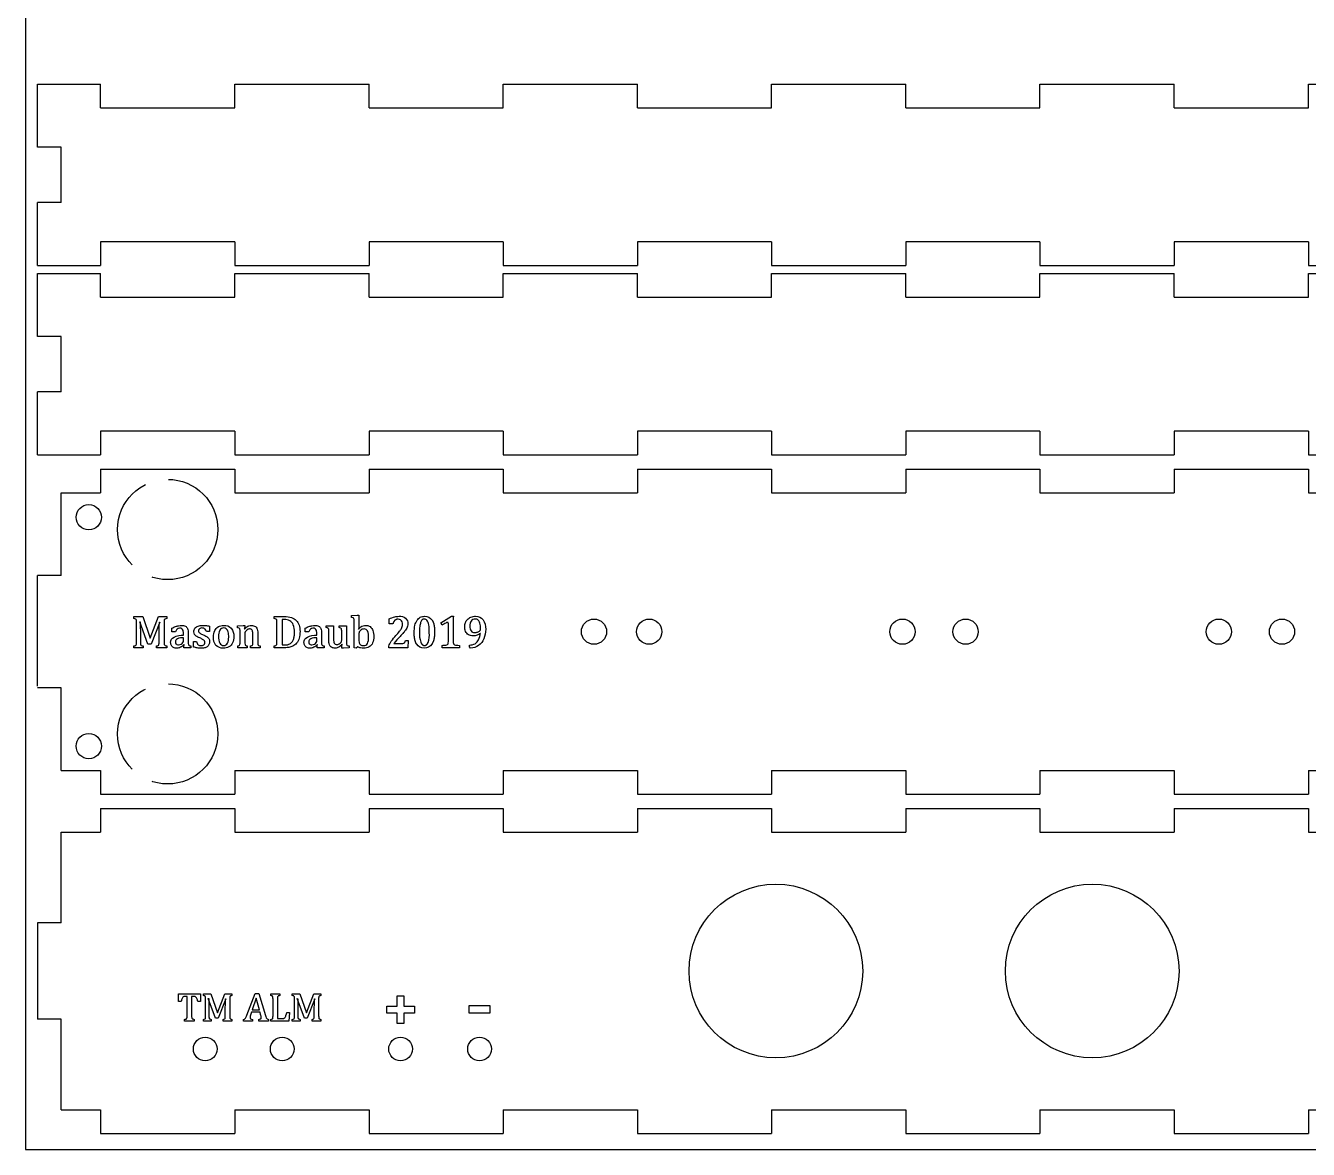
# Model space of a CAD drawing. Header units: millimetres. Extents: x 0 to 340, y 0 to 290.
# Drawn here: x 0 to 162.5, y 0 to 142.4 of the extents above; entities that cross this region are included whole.
import ezdxf

# ---------------------------------------------------------------- set-up
doc = ezdxf.new("R2010")
doc.units = ezdxf.units.MM
doc.linetypes.add('ACAD_ISO02W100', pattern=[15, 12, -3])
doc.layers.get('0').update_dxf_attribs({"lineweight": 25, "true_color": 0x000000})
for name, color, linetype, lineweight, true_color in [('Area Engrave', 214, 'Continuous', 25, 0x800080), ('Cut', 7, 'Continuous', 25, 0x000000), ('Line Engrave', 6, 'ACAD_ISO02W100', 25, 0xff00ff)]:
    doc.layers.add(name, color=color, linetype=linetype, lineweight=lineweight, true_color=true_color)

msp = doc.modelspace()

# ---------------------------------------------------------------- linework, layer by layer
for p, q in [((94.5, 112), (111.5, 112)), ((128.5, 112), (145.5, 112)), ((94.5, 88), (111.5, 88)), ((128.5, 88), (145.5, 88))]:
    msp.add_line(p, q)
at = {"layer": 'Area Engrave', "flags": 128}
for points in [[(17.87, 67.27, 0.051777), (17.66, 67.2, 0.113521), (17.59, 67.14, 0.102982), (17.55, 67.02, 0.036747), (17.54, 66.75), (17.54, 64.31, 0.031495), (17.55, 64.05, 0.091741), (17.59, 63.93, 0.129931), (17.66, 63.86, 0.054834), (17.87, 63.79), (17.87, 63.55), (16.58, 63.55), (16.58, 63.79, 0.088112), (16.82, 63.88, 0.167285), (16.89, 64.01, 0.048482), (16.91, 64.31), (16.91, 65.39, -0.007281), (16.92, 66.25, -0.023695), (16.95, 66.79), (17, 66.79), (15.89, 64), (15.48, 64), (14.45, 66.83), (14.5, 66.83, -0.01549), (14.52, 66.26, -0.007038), (14.54, 65.34), (14.54, 64.31, 0.031489), (14.55, 64.05, 0.091581), (14.58, 63.93, 0.130181), (14.65, 63.86, 0.054768), (14.87, 63.79), (14.87, 63.55), (13.72, 63.55), (13.72, 63.79, 0.096644), (13.97, 63.89, 0.162769), (14.04, 64.02, 0.039682), (14.05, 64.31), (14.05, 66.75, 0.035202), (14.04, 67.01, 0.099916), (14, 67.13, 0.12335), (13.93, 67.2, 0.044022), (13.72, 67.27), (13.72, 67.51), (14.83, 67.51), (15.78, 64.77), (16.82, 67.51), (17.87, 67.51)], [(31.5, 63.55), (31.5, 63.79, 0.04915), (31.71, 63.86, 0.124594), (31.78, 63.92, 0.096742), (31.82, 64.04, 0.034712), (31.83, 64.31), (31.83, 66.75, 0.034985), (31.82, 67.02, 0.102667), (31.78, 67.14, 0.119661), (31.71, 67.2, 0.044732), (31.5, 67.27), (31.5, 67.51), (32.79, 67.51, -0.081471), (33.68, 67.39, -0.112055), (34.28, 67.03, -0.119442), (34.64, 66.44, -0.081724), (34.76, 65.61, -0.072631), (34.65, 64.76, -0.104462), (34.32, 64.13, -0.097641), (33.86, 63.77, -0.078432), (33.34, 63.6, -0.039918), (32.58, 63.55)], [(32.48, 63.92, 0.016396), (32.75, 63.92, 0.051878), (33.16, 63.95, 0.074882), (33.48, 64.07, 0.097632), (33.74, 64.29, 0.077108), (33.92, 64.63, 0.056062), (34.03, 65.05, 0.03643), (34.07, 65.56, 0.104273), (33.91, 66.47, 0.163697), (33.46, 66.99, 0.130101), (32.78, 67.15, 0.015632), (32.48, 67.14)], [(42.22, 65.9), (42.15, 65.91, -0.049719), (42.47, 66.2, -0.069766), (42.75, 66.35, -0.085581), (43.08, 66.4, -0.159369), (43.63, 66.24, -0.150212), (43.98, 65.75, -0.090657), (44.1, 64.98, -0.103758), (43.96, 64.18, -0.159684), (43.52, 63.68, -0.137056), (42.85, 63.51, -0.050897), (42.44, 63.55, -0.073301), (42.08, 63.68), (41.89, 63.51), (41.62, 63.56), (41.62, 66.67, 0.008314), (41.62, 67.04, 0.049166), (41.59, 67.21, 0.097637), (41.55, 67.31, 0.121847), (41.49, 67.36, 0.046829), (41.26, 67.41), (41.26, 67.66), (42.01, 67.69), (42.22, 67.69)], [(47.66, 64.12, 0.046325), (47.87, 64.13, 0.114811), (47.98, 64.18, 0.119941), (48.05, 64.26, 0.021731), (48.13, 64.49), (48.47, 64.49), (48.42, 63.55), (45.99, 63.55), (45.99, 63.76, -0.049341), (46.32, 64.38, -0.035486), (46.91, 65.12, 0.017859), (47.38, 65.66, 0.042976), (47.61, 66, 0.057186), (47.72, 66.27, 0.06348), (47.75, 66.52, 0.099428), (47.68, 66.86, 0.151039), (47.5, 67.1, 0.149583), (47.18, 67.18), (47.18, 67.18), (47.17, 67.18), (47.17, 67.18), (47.17, 67.18), (47.16, 67.18), (47.16, 67.18), (47.15, 67.18), (47.15, 67.18), (47.15, 67.18), (47.14, 67.18), (47.14, 67.18), (47.14, 67.18), (47.13, 67.18), (47.13, 67.18), (47.12, 67.18), (47.12, 67.18), (47.12, 67.18), (47.11, 67.18), (47.11, 67.18), (47.11, 67.18), (47.1, 67.17), (47.1, 67.17), (47.1, 67.17), (47.09, 67.17), (47.09, 67.17), (47.09, 67.17), (47.08, 67.17), (47.08, 67.17), (47.07, 67.17), (47.07, 67.17), (47.07, 67.17), (47.06, 67.17), (47.06, 67.17), (47.06, 67.17), (47.05, 67.17), (47.05, 67.17), (47.05, 67.17), (47.04, 67.17), (47.04, 67.17), (47.04, 67.16), (47.03, 67.16), (47.03, 67.16), (47.03, 67.16), (47.02, 67.16), (47.02, 67.16), (47.02, 67.16), (47.01, 67.16), (47.01, 67.16), (47.01, 67.16), (47, 67.16), (47, 67.16), (47, 67.15), (46.99, 67.15), (46.99, 67.15), (46.99, 67.15), (46.98, 67.15), (46.98, 67.15), (46.98, 67.15), (46.97, 67.15), (46.97, 67.15), (46.97, 67.15), (46.96, 67.14), (46.96, 67.14), (46.96, 67.14), (46.96, 67.14), (46.95, 67.14), (46.95, 67.14), (46.95, 67.14), (46.94, 67.14), (46.94, 67.13), (46.94, 67.13), (46.93, 67.13), (46.93, 67.13), (46.93, 67.13), (46.92, 67.13), (46.92, 67.13), (46.92, 67.13), (46.91, 67.12), (46.91, 67.12), (46.91, 67.12), (46.91, 67.12), (46.9, 67.12), (46.9, 67.12), (46.9, 67.12), (46.89, 67.11), (46.89, 67.11), (46.89, 67.11), (46.88, 67.11), (46.88, 67.11), (46.88, 67.11), (46.88, 67.1), (46.87, 67.1), (46.87, 67.1), (46.87, 67.1), (46.86, 67.1), (46.86, 67.1), (46.86, 67.09), (46.86, 67.09), (46.85, 67.09), (46.85, 67.09), (46.85, 67.09), (46.84, 67.09), (46.84, 67.08), (46.84, 67.08), (46.84, 67.08), (46.83, 67.08), (46.83, 67.08), (46.83, 67.07), (46.82, 67.07), (46.82, 67.07), (46.82, 67.07), (46.82, 67.07), (46.81, 67.06), (46.81, 67.06), (46.81, 67.06), (46.81, 67.06), (46.8, 67.06), (46.8, 67.05), (46.8, 67.05), (46.79, 67.05), (46.79, 67.05), (46.79, 67.05), (46.79, 67.04), (46.78, 67.04), (46.78, 67.04), (46.78, 67.04), (46.78, 67.03), (46.77, 67.03), (46.77, 67.03), (46.77, 67.03), (46.77, 67.03), (46.76, 67.02), (46.76, 67.02), (46.76, 67.02), (46.76, 67.02), (46.75, 67.01), (46.75, 67.01), (46.75, 67.01), (46.75, 67.01), (46.74, 67), (46.74, 67), (46.74, 67), (46.74, 67), (46.73, 66.99), (46.73, 66.99), (46.73, 66.99), (46.73, 66.99), (46.72, 66.98), (46.72, 66.98), (46.72, 66.98), (46.72, 66.97), (46.71, 66.97), (46.71, 66.97), (46.71, 66.97), (46.71, 66.96), (46.7, 66.96), (46.7, 66.96), (46.7, 66.96), (46.7, 66.95), (46.7, 66.95), (46.69, 66.95), (46.69, 66.94), (46.69, 66.94), (46.69, 66.94), (46.68, 66.94), (46.68, 66.93), (46.68, 66.93), (46.68, 66.93), (46.67, 66.92), (46.67, 66.92), (46.67, 66.92), (46.67, 66.91), (46.67, 66.91), (46.66, 66.91), (46.66, 66.91), (46.66, 66.9), (46.66, 66.9), (46.66, 66.9), (46.65, 66.89), (46.65, 66.89), (46.65, 66.89), (46.65, 66.88), (46.64, 66.88), (46.64, 66.88), (46.64, 66.87), (46.64, 66.87), (46.64, 66.87), (46.63, 66.86), (46.63, 66.86), (46.63, 66.86), (46.63, 66.85), (46.63, 66.85), (46.62, 66.85), (46.62, 66.84), (46.62, 66.84), (46.62, 66.84), (46.62, 66.83), (46.61, 66.83), (46.61, 66.82), (46.61, 66.82), (46.61, 66.82), (46.61, 66.81), (46.6, 66.81), (46.6, 66.81), (46.6, 66.8), (46.6, 66.8), (46.6, 66.8), (46.6, 66.79), (46.59, 66.79), (46.59, 66.78), (46.59, 66.78), (46.59, 66.78), (46.59, 66.77), (46.58, 66.77), (46.58, 66.77), (46.58, 66.76), (46.58, 66.76), (46.58, 66.75), (46.58, 66.75), (46.57, 66.75), (46.57, 66.74), (46.57, 66.74), (46.57, 66.73), (46.57, 66.73), (46.56, 66.73), (46.56, 66.72), (46.56, 66.72), (46.56, 66.71), (46.56, 66.71), (46.56, 66.71), (46.55, 66.7), (46.55, 66.7), (46.55, 66.69), (46.55, 66.69), (46.55, 66.69), (46.55, 66.68), (46.55, 66.68), (46.54, 66.67), (46.54, 66.67), (46.54, 66.66), (46.54, 66.66), (46.54, 66.66), (46.54, 66.65), (46.53, 66.65), (46.53, 66.64), (46.53, 66.64), (46.53, 66.63), (46.53, 66.63), (46.53, 66.62), (46.52, 66.62), (46.52, 66.62), (46.52, 66.61), (46.52, 66.61), (46.52, 66.6), (46.52, 66.6), (46.52, 66.59), (46.07, 66.59), (46.07, 67.23, -0.050062), (46.76, 67.48, -0.058893), (47.3, 67.55, -0.180002), (48.13, 67.31, -0.227881), (48.42, 66.6, -0.057968), (48.39, 66.31, -0.061723), (48.29, 66.05, -0.042762), (48.11, 65.78, -0.019774), (47.88, 65.49, -0.005701), (47.43, 65.01, 0.030538), (46.66, 64.12)], [(50.48, 63.51, -0.277679), (49.54, 64.01), (49.53, 64.01), (49.53, 64.01), (49.53, 64.02), (49.53, 64.02), (49.52, 64.03), (49.52, 64.03), (49.52, 64.03), (49.52, 64.04), (49.51, 64.04), (49.51, 64.05), (49.51, 64.05), (49.51, 64.05), (49.5, 64.06), (49.5, 64.06), (49.5, 64.07), (49.5, 64.07), (49.5, 64.07), (49.49, 64.08), (49.49, 64.08), (49.49, 64.09), (49.49, 64.09), (49.48, 64.09), (49.48, 64.1), (49.48, 64.1), (49.48, 64.11), (49.48, 64.11), (49.47, 64.12), (49.47, 64.12), (49.47, 64.12), (49.47, 64.13), (49.47, 64.13), (49.46, 64.14), (49.46, 64.14), (49.46, 64.15), (49.46, 64.15), (49.45, 64.16), (49.45, 64.16), (49.45, 64.16), (49.45, 64.17), (49.45, 64.17), (49.44, 64.18), (49.44, 64.18), (49.44, 64.19), (49.44, 64.19), (49.44, 64.2), (49.43, 64.2), (49.43, 64.2), (49.43, 64.21), (49.43, 64.21), (49.43, 64.22), (49.42, 64.22), (49.42, 64.23), (49.42, 64.23), (49.42, 64.24), (49.42, 64.24), (49.42, 64.25), (49.41, 64.25), (49.41, 64.26), (49.41, 64.26), (49.41, 64.27), (49.41, 64.27), (49.4, 64.28), (49.4, 64.28), (49.4, 64.29), (49.4, 64.29), (49.4, 64.3), (49.39, 64.3), (49.39, 64.3), (49.39, 64.31), (49.39, 64.31), (49.39, 64.32), (49.39, 64.32), (49.38, 64.33), (49.38, 64.33), (49.38, 64.34), (49.38, 64.34), (49.38, 64.35), (49.38, 64.35), (49.37, 64.36), (49.37, 64.36), (49.37, 64.37), (49.37, 64.38), (49.37, 64.38), (49.37, 64.39), (49.36, 64.39), (49.36, 64.4), (49.36, 64.4), (49.36, 64.41), (49.36, 64.41), (49.36, 64.42), (49.35, 64.42), (49.35, 64.43), (49.35, 64.43), (49.35, 64.44), (49.35, 64.44), (49.35, 64.45), (49.35, 64.45), (49.34, 64.46), (49.34, 64.46), (49.34, 64.47), (49.34, 64.48), (49.34, 64.48), (49.34, 64.49), (49.34, 64.49), (49.33, 64.5), (49.33, 64.5), (49.33, 64.51), (49.33, 64.51), (49.33, 64.52), (49.33, 64.52), (49.33, 64.53), (49.32, 64.54), (49.32, 64.54), (49.32, 64.55), (49.32, 64.55), (49.32, 64.56), (49.32, 64.56), (49.32, 64.57), (49.31, 64.58), (49.31, 64.58), (49.31, 64.59), (49.31, 64.59), (49.31, 64.6), (49.31, 64.6), (49.31, 64.61), (49.31, 64.62), (49.3, 64.62), (49.3, 64.63), (49.3, 64.63), (49.3, 64.64), (49.3, 64.64), (49.3, 64.65), (49.3, 64.66), (49.3, 64.66), (49.3, 64.67), (49.29, 64.67), (49.29, 64.68), (49.29, 64.69), (49.29, 64.69), (49.29, 64.7), (49.29, 64.7), (49.29, 64.71), (49.29, 64.72), (49.29, 64.72), (49.28, 64.73), (49.28, 64.73), (49.28, 64.74), (49.28, 64.75), (49.28, 64.75), (49.28, 64.76), (49.28, 64.76), (49.28, 64.77), (49.28, 64.78), (49.28, 64.78), (49.27, 64.79), (49.27, 64.8), (49.27, 64.8), (49.27, 64.81), (49.27, 64.81), (49.27, 64.82), (49.27, 64.83), (49.27, 64.83), (49.27, 64.84), (49.27, 64.85), (49.27, 64.85), (49.26, 64.86), (49.26, 64.87), (49.26, 64.87), (49.26, 64.88), (49.26, 64.88), (49.26, 64.89), (49.26, 64.9), (49.26, 64.9), (49.26, 64.91), (49.26, 64.92), (49.26, 64.92), (49.26, 64.93), (49.26, 64.94), (49.25, 64.94), (49.25, 64.95), (49.25, 64.96), (49.25, 64.96), (49.25, 64.97), (49.25, 64.98), (49.25, 64.98), (49.25, 64.99), (49.25, 65), (49.25, 65), (49.25, 65.01), (49.25, 65.02), (49.25, 65.02), (49.25, 65.03), (49.25, 65.04), (49.24, 65.04), (49.24, 65.05), (49.24, 65.06), (49.24, 65.06), (49.24, 65.07), (49.24, 65.08), (49.24, 65.08), (49.24, 65.09), (49.24, 65.1), (49.24, 65.11), (49.24, 65.11), (49.24, 65.12), (49.24, 65.13), (49.24, 65.13), (49.24, 65.14), (49.24, 65.15), (49.24, 65.15), (49.24, 65.16), (49.24, 65.17), (49.24, 65.18), (49.23, 65.18), (49.23, 65.19), (49.23, 65.2), (49.23, 65.2), (49.23, 65.21), (49.23, 65.22), (49.23, 65.23), (49.23, 65.23), (49.23, 65.24), (49.23, 65.25), (49.23, 65.25), (49.23, 65.26), (49.23, 65.27), (49.23, 65.28), (49.23, 65.28), (49.23, 65.29), (49.23, 65.3), (49.23, 65.31), (49.23, 65.31), (49.23, 65.32), (49.23, 65.33), (49.23, 65.34), (49.23, 65.34), (49.23, 65.35), (49.23, 65.36), (49.23, 65.37), (49.23, 65.37), (49.23, 65.38), (49.23, 65.39), (49.23, 65.4), (49.23, 65.4), (49.23, 65.41), (49.23, 65.42), (49.23, 65.43), (49.23, 65.43), (49.23, 65.44), (49.23, 65.45), (49.23, 65.46), (49.23, 65.46), (49.23, 65.47), (49.23, 65.48), (49.23, 65.49), (49.23, 65.49, -0.058831), (49.32, 66.41, -0.087709), (49.58, 67.05, -0.12952), (50, 67.43, -0.120553), (50.53, 67.55, -0.274577), (51.49, 67.06), (51.5, 67.05), (51.5, 67.05), (51.5, 67.04), (51.5, 67.04), (51.51, 67.04), (51.51, 67.03), (51.51, 67.03), (51.51, 67.02), (51.52, 67.02), (51.52, 67.02), (51.52, 67.01), (51.52, 67.01), (51.53, 67), (51.53, 67), (51.53, 67), (51.53, 66.99), (51.53, 66.99), (51.54, 66.98), (51.54, 66.98), (51.54, 66.98), (51.54, 66.97), (51.55, 66.97), (51.55, 66.96), (51.55, 66.96), (51.55, 66.95), (51.55, 66.95), (51.56, 66.95), (51.56, 66.94), (51.56, 66.94), (51.56, 66.93), (51.57, 66.93), (51.57, 66.92), (51.57, 66.92), (51.57, 66.92), (51.57, 66.91), (51.58, 66.91), (51.58, 66.9), (51.58, 66.9), (51.58, 66.89), (51.58, 66.89), (51.59, 66.88), (51.59, 66.88), (51.59, 66.88), (51.59, 66.87), (51.59, 66.87), (51.6, 66.86), (51.6, 66.86), (51.6, 66.85), (51.6, 66.85), (51.6, 66.84), (51.61, 66.84), (51.61, 66.83), (51.61, 66.83), (51.61, 66.82), (51.61, 66.82), (51.62, 66.82), (51.62, 66.81), (51.62, 66.81), (51.62, 66.8), (51.62, 66.8), (51.63, 66.79), (51.63, 66.79), (51.63, 66.78), (51.63, 66.78), (51.63, 66.77), (51.64, 66.77), (51.64, 66.76), (51.64, 66.76), (51.64, 66.75), (51.64, 66.75), (51.64, 66.74), (51.65, 66.74), (51.65, 66.73), (51.65, 66.73), (51.65, 66.72), (51.65, 66.72), (51.65, 66.71), (51.66, 66.71), (51.66, 66.7), (51.66, 66.7), (51.66, 66.69), (51.66, 66.69), (51.66, 66.68), (51.67, 66.68), (51.67, 66.67), (51.67, 66.67), (51.67, 66.66), (51.67, 66.66), (51.67, 66.65), (51.68, 66.65), (51.68, 66.64), (51.68, 66.64), (51.68, 66.63), (51.68, 66.63), (51.68, 66.62), (51.69, 66.62), (51.69, 66.61), (51.69, 66.61), (51.69, 66.6), (51.69, 66.59), (51.69, 66.59), (51.69, 66.58), (51.7, 66.58), (51.7, 66.57), (51.7, 66.57), (51.7, 66.56), (51.7, 66.56), (51.7, 66.55), (51.7, 66.55), (51.71, 66.54), (51.71, 66.53), (51.71, 66.53), (51.71, 66.52), (51.71, 66.52), (51.71, 66.51), (51.71, 66.51), (51.72, 66.5), (51.72, 66.5), (51.72, 66.49), (51.72, 66.48), (51.72, 66.48), (51.72, 66.47), (51.72, 66.47), (51.72, 66.46), (51.73, 66.46), (51.73, 66.45), (51.73, 66.44), (51.73, 66.44), (51.73, 66.43), (51.73, 66.43), (51.73, 66.42), (51.73, 66.42), (51.74, 66.41), (51.74, 66.4), (51.74, 66.4), (51.74, 66.39), (51.74, 66.39), (51.74, 66.38), (51.74, 66.37), (51.74, 66.37), (51.75, 66.36), (51.75, 66.36), (51.75, 66.35), (51.75, 66.35), (51.75, 66.34), (51.75, 66.33), (51.75, 66.33), (51.75, 66.32), (51.75, 66.31), (51.75, 66.31), (51.76, 66.3), (51.76, 66.3), (51.76, 66.29), (51.76, 66.28), (51.76, 66.28), (51.76, 66.27), (51.76, 66.27), (51.76, 66.26), (51.76, 66.25), (51.76, 66.25), (51.77, 66.24), (51.77, 66.23), (51.77, 66.23), (51.77, 66.22), (51.77, 66.22), (51.77, 66.21), (51.77, 66.2), (51.77, 66.2), (51.77, 66.19), (51.77, 66.18), (51.77, 66.18), (51.77, 66.17), (51.78, 66.17), (51.78, 66.16), (51.78, 66.15), (51.78, 66.15), (51.78, 66.14), (51.78, 66.13), (51.78, 66.13), (51.78, 66.12), (51.78, 66.11), (51.78, 66.11), (51.78, 66.1), (51.78, 66.09), (51.78, 66.09), (51.78, 66.08), (51.79, 66.07), (51.79, 66.07), (51.79, 66.06), (51.79, 66.05), (51.79, 66.05), (51.79, 66.04), (51.79, 66.03), (51.79, 66.03), (51.79, 66.02), (51.79, 66.01), (51.79, 66.01), (51.79, 66), (51.79, 65.99), (51.79, 65.99), (51.79, 65.98), (51.79, 65.97), (51.79, 65.97), (51.8, 65.96), (51.8, 65.95), (51.8, 65.95), (51.8, 65.94), (51.8, 65.93), (51.8, 65.92), (51.8, 65.92), (51.8, 65.91), (51.8, 65.9), (51.8, 65.9), (51.8, 65.89), (51.8, 65.88), (51.8, 65.88), (51.8, 65.87), (51.8, 65.86), (51.8, 65.85), (51.8, 65.85), (51.8, 65.84), (51.8, 65.83), (51.8, 65.83), (51.8, 65.82), (51.8, 65.81), (51.8, 65.8), (51.8, 65.8), (51.8, 65.79), (51.8, 65.78), (51.81, 65.78), (51.81, 65.77), (51.81, 65.76), (51.81, 65.75), (51.81, 65.75), (51.81, 65.74), (51.81, 65.73), (51.81, 65.72), (51.81, 65.72), (51.81, 65.71), (51.81, 65.7), (51.81, 65.69), (51.81, 65.69), (51.81, 65.68), (51.81, 65.67), (51.81, 65.66), (51.81, 65.66), (51.81, 65.65), (51.81, 65.64), (51.81, 65.63), (51.81, 65.63), (51.81, 65.62), (51.81, 65.61), (51.81, 65.6), (51.81, 65.6), (51.81, 65.59), (51.81, 65.58), (51.81, 65.57), (51.81, 65.57), (51.81, 65.56), (51.81, 65.55), (51.81, 65.54), (51.81, 65.53), (51.81, 65.53), (51.81, 65.52), (51.81, 65.51), (51.81, 65.5), (51.81, 65.5), (51.81, 65.49), (51.81, 65.48), (51.81, 65.47), (51.81, 65.46), (51.81, 65.46), (51.81, 65.45), (51.81, 65.44), (51.81, 65.43), (51.81, 65.43), (51.81, 65.42), (51.81, 65.41), (51.81, 65.4), (51.81, 65.4), (51.81, 65.39), (51.8, 65.38), (51.8, 65.37), (51.8, 65.37), (51.8, 65.36), (51.8, 65.35), (51.8, 65.34), (51.8, 65.34), (51.8, 65.33), (51.8, 65.32), (51.8, 65.31), (51.8, 65.31), (51.8, 65.3), (51.8, 65.29), (51.8, 65.28), (51.8, 65.28), (51.8, 65.27), (51.8, 65.26), (51.8, 65.26), (51.8, 65.25), (51.8, 65.24), (51.8, 65.23), (51.8, 65.23), (51.8, 65.22), (51.8, 65.21), (51.8, 65.2), (51.8, 65.2), (51.79, 65.19), (51.79, 65.18), (51.79, 65.18), (51.79, 65.17), (51.79, 65.16), (51.79, 65.15), (51.79, 65.15), (51.79, 65.14), (51.79, 65.13), (51.79, 65.13), (51.79, 65.12), (51.79, 65.11), (51.79, 65.11), (51.79, 65.1), (51.79, 65.09), (51.79, 65.08), (51.78, 65.08), (51.78, 65.07), (51.78, 65.06), (51.78, 65.06), (51.78, 65.05), (51.78, 65.04), (51.78, 65.04), (51.78, 65.03), (51.78, 65.02), (51.78, 65.02), (51.78, 65.01), (51.78, 65), (51.78, 65), (51.77, 64.99), (51.77, 64.98), (51.77, 64.98), (51.77, 64.97), (51.77, 64.96), (51.77, 64.96), (51.77, 64.95), (51.77, 64.94), (51.77, 64.94), (51.77, 64.93), (51.77, 64.92), (51.77, 64.92), (51.76, 64.91), (51.76, 64.9), (51.76, 64.9), (51.76, 64.89), (51.76, 64.88), (51.76, 64.88), (51.76, 64.87), (51.76, 64.86), (51.76, 64.86), (51.76, 64.85), (51.75, 64.84), (51.75, 64.84), (51.75, 64.83), (51.75, 64.83), (51.75, 64.82), (51.75, 64.81), (51.75, 64.81), (51.75, 64.8), (51.75, 64.79), (51.74, 64.79), (51.74, 64.78), (51.74, 64.78), (51.74, 64.77), (51.74, 64.76), (51.74, 64.76), (51.74, 64.75), (51.74, 64.74), (51.73, 64.74), (51.73, 64.73), (51.73, 64.73), (51.73, 64.72), (51.73, 64.71), (51.73, 64.71), (51.73, 64.7), (51.73, 64.7), (51.72, 64.69), (51.72, 64.68), (51.72, 64.68), (51.72, 64.67), (51.72, 64.67), (51.72, 64.66), (51.72, 64.65), (51.72, 64.65), (51.71, 64.64), (51.71, 64.64), (51.71, 64.63), (51.71, 64.62), (51.71, 64.62), (51.71, 64.61), (51.71, 64.61), (51.7, 64.6), (51.7, 64.6), (51.7, 64.59), (51.7, 64.58), (51.7, 64.58), (51.7, 64.57), (51.69, 64.57), (51.69, 64.56), (51.69, 64.55), (51.69, 64.55), (51.69, 64.54), (51.69, 64.54), (51.69, 64.53), (51.68, 64.53), (51.68, 64.52), (51.68, 64.52), (51.68, 64.51), (51.68, 64.5), (51.68, 64.5), (51.67, 64.49), (51.67, 64.49), (51.67, 64.48), (51.67, 64.48), (51.67, 64.47), (51.67, 64.47), (51.66, 64.46), (51.66, 64.45), (51.66, 64.45), (51.66, 64.44), (51.66, 64.44), (51.66, 64.43), (51.65, 64.43), (51.65, 64.42), (51.65, 64.42), (51.65, 64.41), (51.65, 64.41), (51.64, 64.4), (51.64, 64.4), (51.64, 64.39), (51.64, 64.39), (51.64, 64.38), (51.64, 64.38), (51.63, 64.37), (51.63, 64.36), (51.63, 64.36), (51.63, 64.35), (51.63, 64.35), (51.62, 64.34), (51.62, 64.34), (51.62, 64.33), (51.62, 64.33), (51.62, 64.32), (51.61, 64.32), (51.61, 64.31), (51.61, 64.31), (51.61, 64.3), (51.61, 64.3), (51.6, 64.29), (51.6, 64.29), (51.6, 64.28), (51.6, 64.28), (51.6, 64.27), (51.59, 64.27), (51.59, 64.26), (51.59, 64.26), (51.59, 64.25), (51.59, 64.25), (51.58, 64.24), (51.58, 64.24), (51.58, 64.24), (51.58, 64.23), (51.57, 64.23), (51.57, 64.22), (51.57, 64.22), (51.57, 64.21), (51.57, 64.21), (51.56, 64.2), (51.56, 64.2), (51.56, 64.19), (51.56, 64.19), (51.55, 64.18), (51.55, 64.18), (51.55, 64.17), (51.55, 64.17), (51.55, 64.16), (51.54, 64.16), (51.54, 64.16), (51.54, 64.15), (51.54, 64.15), (51.53, 64.14), (51.53, 64.14), (51.53, 64.13), (51.53, 64.13), (51.52, 64.12), (51.52, 64.12), (51.52, 64.12), (51.52, 64.11), (51.51, 64.11), (51.51, 64.1), (51.51, 64.1), (51.51, 64.09), (51.5, 64.09), (51.5, 64.08), (51.5, 64.08), (51.5, 64.08), (51.49, 64.07), (51.49, 64.07), (51.49, 64.06), (51.49, 64.06), (51.48, 64.05), (51.48, 64.05), (51.48, 64.05), (51.48, 64.04), (51.47, 64.04, -0.27565)], [(49.89, 65.58, 0.08617), (50.05, 64.27), (50.05, 64.26), (50.06, 64.26), (50.06, 64.26), (50.06, 64.25), (50.06, 64.25), (50.06, 64.25), (50.06, 64.24), (50.06, 64.24), (50.06, 64.24), (50.07, 64.23), (50.07, 64.23), (50.07, 64.23), (50.07, 64.23), (50.07, 64.22), (50.07, 64.22), (50.07, 64.22), (50.08, 64.21), (50.08, 64.21), (50.08, 64.21), (50.08, 64.21), (50.08, 64.2), (50.08, 64.2), (50.08, 64.2), (50.08, 64.19), (50.09, 64.19), (50.09, 64.19), (50.09, 64.18), (50.09, 64.18), (50.09, 64.18), (50.09, 64.18), (50.09, 64.17), (50.1, 64.17), (50.1, 64.17), (50.1, 64.17), (50.1, 64.16), (50.1, 64.16), (50.1, 64.16), (50.1, 64.15), (50.11, 64.15), (50.11, 64.15), (50.11, 64.15), (50.11, 64.14), (50.11, 64.14), (50.11, 64.14), (50.11, 64.14), (50.12, 64.13), (50.12, 64.13), (50.12, 64.13), (50.12, 64.13), (50.12, 64.12), (50.12, 64.12), (50.12, 64.12), (50.13, 64.12), (50.13, 64.11), (50.13, 64.11), (50.13, 64.11), (50.13, 64.11), (50.13, 64.1), (50.14, 64.1), (50.14, 64.1), (50.14, 64.1), (50.14, 64.09), (50.14, 64.09), (50.14, 64.09), (50.14, 64.09), (50.15, 64.08), (50.15, 64.08), (50.15, 64.08), (50.15, 64.08), (50.15, 64.07), (50.15, 64.07), (50.16, 64.07), (50.16, 64.07), (50.16, 64.07), (50.16, 64.06), (50.16, 64.06), (50.16, 64.06), (50.17, 64.06), (50.17, 64.05), (50.17, 64.05), (50.17, 64.05), (50.17, 64.05), (50.17, 64.05), (50.18, 64.04), (50.18, 64.04), (50.18, 64.04), (50.18, 64.04), (50.18, 64.04), (50.18, 64.03), (50.19, 64.03), (50.19, 64.03), (50.19, 64.03), (50.19, 64.03), (50.19, 64.02), (50.19, 64.02), (50.2, 64.02), (50.2, 64.02), (50.2, 64.02), (50.2, 64.01), (50.2, 64.01), (50.2, 64.01), (50.21, 64.01), (50.21, 64.01), (50.21, 64), (50.21, 64), (50.21, 64), (50.21, 64), (50.22, 64), (50.22, 63.99), (50.22, 63.99), (50.22, 63.99), (50.22, 63.99), (50.23, 63.99), (50.23, 63.99), (50.23, 63.98), (50.23, 63.98), (50.23, 63.98), (50.23, 63.98), (50.24, 63.98), (50.24, 63.98), (50.24, 63.97), (50.24, 63.97), (50.24, 63.97), (50.25, 63.97), (50.25, 63.97), (50.25, 63.97), (50.25, 63.96), (50.25, 63.96), (50.25, 63.96), (50.26, 63.96), (50.26, 63.96), (50.26, 63.96), (50.26, 63.95), (50.26, 63.95), (50.27, 63.95), (50.27, 63.95), (50.27, 63.95), (50.27, 63.95), (50.27, 63.95), (50.28, 63.94), (50.28, 63.94), (50.28, 63.94), (50.28, 63.94), (50.28, 63.94), (50.28, 63.94), (50.29, 63.94), (50.29, 63.93), (50.29, 63.93), (50.29, 63.93), (50.29, 63.93), (50.3, 63.93), (50.3, 63.93), (50.3, 63.93), (50.3, 63.93), (50.3, 63.92), (50.31, 63.92), (50.31, 63.92), (50.31, 63.92), (50.31, 63.92), (50.31, 63.92), (50.32, 63.92), (50.32, 63.92), (50.32, 63.91), (50.32, 63.91), (50.32, 63.91), (50.33, 63.91), (50.33, 63.91), (50.33, 63.91), (50.33, 63.91), (50.34, 63.91), (50.34, 63.91), (50.34, 63.9), (50.34, 63.9), (50.34, 63.9), (50.35, 63.9), (50.35, 63.9), (50.35, 63.9), (50.35, 63.9), (50.35, 63.9), (50.36, 63.9), (50.36, 63.9), (50.36, 63.89), (50.36, 63.89), (50.36, 63.89), (50.37, 63.89), (50.37, 63.89), (50.37, 63.89), (50.37, 63.89), (50.38, 63.89), (50.38, 63.89), (50.38, 63.89), (50.38, 63.89), (50.38, 63.89), (50.39, 63.88), (50.39, 63.88), (50.39, 63.88), (50.39, 63.88), (50.39, 63.88), (50.4, 63.88), (50.4, 63.88), (50.4, 63.88), (50.4, 63.88), (50.41, 63.88), (50.41, 63.88), (50.41, 63.88), (50.41, 63.88), (50.41, 63.88), (50.42, 63.88), (50.42, 63.87), (50.42, 63.87), (50.42, 63.87), (50.43, 63.87), (50.43, 63.87), (50.43, 63.87), (50.43, 63.87), (50.43, 63.87), (50.44, 63.87), (50.44, 63.87), (50.44, 63.87), (50.44, 63.87), (50.45, 63.87), (50.45, 63.87), (50.45, 63.87), (50.45, 63.87), (50.46, 63.87), (50.46, 63.87), (50.46, 63.87), (50.46, 63.87), (50.47, 63.87), (50.47, 63.87), (50.47, 63.86), (50.47, 63.86), (50.47, 63.86), (50.48, 63.86), (50.48, 63.86), (50.48, 63.86), (50.48, 63.86), (50.49, 63.86), (50.49, 63.86), (50.49, 63.86), (50.49, 63.86), (50.5, 63.86), (50.5, 63.86), (50.5, 63.86), (50.5, 63.86), (50.51, 63.86), (50.51, 63.86), (50.51, 63.86), (50.51, 63.86), (50.52, 63.86), (50.52, 63.86), (50.52, 63.86), (50.52, 63.86), (50.53, 63.86), (50.53, 63.86), (50.53, 63.86), (50.53, 63.86), (50.53, 63.86), (50.54, 63.86), (50.54, 63.86), (50.54, 63.86), (50.54, 63.86), (50.55, 63.86), (50.55, 63.86), (50.55, 63.86), (50.55, 63.86), (50.56, 63.86), (50.56, 63.86), (50.56, 63.86), (50.56, 63.86), (50.56, 63.86), (50.57, 63.86), (50.57, 63.86), (50.57, 63.86), (50.57, 63.86), (50.58, 63.86), (50.58, 63.86), (50.58, 63.86), (50.58, 63.86), (50.59, 63.86), (50.59, 63.86), (50.59, 63.86), (50.59, 63.87), (50.59, 63.87), (50.6, 63.87), (50.6, 63.87), (50.6, 63.87), (50.6, 63.87), (50.61, 63.87), (50.61, 63.87), (50.61, 63.87), (50.61, 63.87), (50.61, 63.87), (50.62, 63.87), (50.62, 63.87), (50.62, 63.87), (50.62, 63.87), (50.62, 63.87), (50.63, 63.87), (50.63, 63.87), (50.63, 63.87), (50.63, 63.87), (50.64, 63.87), (50.64, 63.87), (50.64, 63.88), (50.64, 63.88), (50.64, 63.88), (50.65, 63.88), (50.65, 63.88), (50.65, 63.88), (50.65, 63.88), (50.65, 63.88), (50.66, 63.88), (50.66, 63.88), (50.66, 63.88), (50.66, 63.88), (50.67, 63.88), (50.67, 63.88), (50.67, 63.88), (50.67, 63.88), (50.67, 63.89), (50.68, 63.89), (50.68, 63.89), (50.68, 63.89), (50.68, 63.89), (50.68, 63.89), (50.69, 63.89), (50.69, 63.89), (50.69, 63.89), (50.69, 63.89), (50.69, 63.89), (50.7, 63.89), (50.7, 63.9), (50.7, 63.9), (50.7, 63.9), (50.7, 63.9), (50.71, 63.9), (50.71, 63.9), (50.71, 63.9), (50.71, 63.9), (50.71, 63.9), (50.72, 63.9), (50.72, 63.91), (50.72, 63.91), (50.72, 63.91), (50.72, 63.91), (50.73, 63.91), (50.73, 63.91), (50.73, 63.91), (50.73, 63.91), (50.73, 63.91), (50.74, 63.91), (50.74, 63.92), (50.74, 63.92), (50.74, 63.92), (50.74, 63.92), (50.75, 63.92), (50.75, 63.92), (50.75, 63.92), (50.75, 63.92), (50.75, 63.93), (50.75, 63.93), (50.76, 63.93), (50.76, 63.93), (50.76, 63.93), (50.76, 63.93), (50.76, 63.93), (50.77, 63.93), (50.77, 63.94), (50.77, 63.94), (50.77, 63.94), (50.77, 63.94), (50.77, 63.94), (50.78, 63.94), (50.78, 63.94), (50.78, 63.94), (50.78, 63.95), (50.78, 63.95), (50.79, 63.95), (50.79, 63.95), (50.79, 63.95), (50.79, 63.95), (50.79, 63.95), (50.79, 63.96), (50.8, 63.96), (50.8, 63.96), (50.8, 63.96), (50.8, 63.96), (50.8, 63.96), (50.81, 63.97), (50.81, 63.97), (50.81, 63.97), (50.81, 63.97), (50.81, 63.97), (50.81, 63.97), (50.82, 63.98), (50.82, 63.98), (50.82, 63.98), (50.82, 63.98), (50.82, 63.98), (50.82, 63.98), (50.83, 63.99), (50.83, 63.99), (50.83, 63.99), (50.83, 63.99), (50.83, 63.99), (50.83, 63.99), (50.84, 64), (50.84, 64), (50.84, 64), (50.84, 64), (50.84, 64), (50.84, 64), (50.85, 64.01), (50.85, 64.01), (50.85, 64.01), (50.85, 64.01), (50.85, 64.01), (50.85, 64.02), (50.86, 64.02), (50.86, 64.02), (50.86, 64.02), (50.86, 64.02), (50.86, 64.03), (50.86, 64.03), (50.87, 64.03), (50.87, 64.03), (50.87, 64.03), (50.87, 64.04), (50.87, 64.04), (50.87, 64.04), (50.88, 64.04), (50.88, 64.04), (50.88, 64.05), (50.88, 64.05), (50.88, 64.05), (50.88, 64.05), (50.88, 64.05), (50.89, 64.06), (50.89, 64.06), (50.89, 64.06), (50.89, 64.06), (50.89, 64.06), (50.89, 64.07), (50.9, 64.07), (50.9, 64.07), (50.9, 64.07), (50.9, 64.08), (50.9, 64.08), (50.9, 64.08), (50.9, 64.08), (50.91, 64.08), (50.91, 64.09), (50.91, 64.09), (50.91, 64.09), (50.91, 64.09), (50.91, 64.1), (50.91, 64.1), (50.92, 64.1), (50.92, 64.1), (50.92, 64.11), (50.92, 64.11), (50.92, 64.11), (50.92, 64.11), (50.92, 64.12), (50.93, 64.12), (50.93, 64.12), (50.93, 64.12), (50.93, 64.13), (50.93, 64.13), (50.93, 64.13), (50.93, 64.13), (50.94, 64.14), (50.94, 64.14), (50.94, 64.14), (50.94, 64.14), (50.94, 64.15), (50.94, 64.15), (50.94, 64.15), (50.95, 64.15), (50.95, 64.16), (50.95, 64.16), (50.95, 64.16), (50.95, 64.16), (50.95, 64.17), (50.95, 64.17), (50.95, 64.17), (50.96, 64.17), (50.96, 64.18), (50.96, 64.18), (50.96, 64.18), (50.96, 64.19), (50.96, 64.19), (50.96, 64.19), (50.97, 64.19), (50.97, 64.2), (50.97, 64.2), (50.97, 64.2), (50.97, 64.2), (50.97, 64.21), (50.97, 64.21), (50.97, 64.21), (50.98, 64.22), (50.98, 64.22), (50.98, 64.22), (50.98, 64.22), (50.98, 64.23), (50.98, 64.23), (50.98, 64.23), (50.98, 64.24), (50.99, 64.24), (50.99, 64.24, 0.08908), (51.14, 65.46, 0.049957), (51.06, 66.49, 0.118789), (50.84, 67.04, 0.228285), (50.52, 67.2, 0.188658), (50.23, 67.1, 0.122972), (50.04, 66.78, 0.060764), (49.93, 66.27, 0.026729)], [(54.17, 64.34, 0.04859), (54.19, 64.11, 0.128391), (54.24, 64, 0.127776), (54.35, 63.93, 0.050446), (54.56, 63.89, 0.020586), (54.96, 63.87), (54.96, 63.55), (52.76, 63.55), (52.76, 63.87, 0.027521), (53.25, 63.91, 0.098019), (53.44, 63.97, 0.159065), (53.52, 64.08, 0.078006), (53.55, 64.34), (53.55, 66.63, 0.14879), (53.52, 66.75, 0.248197), (53.45, 66.78, 0.111769), (53.22, 66.7, 0.003742), (52.76, 66.44), (52.6, 66.73), (53.96, 67.55), (54.19, 67.55, 0.012894), (54.17, 66.75)], [(56.22, 63.7), (56.22, 63.91, 0.136886), (56.93, 64.08, 0.14097), (57.37, 64.58, 0.08928), (57.6, 65.41), (57.64, 65.4, -0.079448), (57.18, 65.15, -0.083332), (56.67, 65.07, -0.142014), (56.09, 65.22, -0.152903), (55.74, 65.63, -0.105863), (55.62, 66.25, -0.090105), (55.71, 66.75, -0.105579), (55.97, 67.16, -0.105353), (56.41, 67.45, -0.095813), (57.01, 67.55, -0.247175), (57.95, 67.12, -0.163472), (58.28, 65.91, -0.105071), (58.04, 64.68, -0.139547), (57.39, 63.85, -0.132504), (56.36, 63.51)], [(56.86, 65.48, 0.046547), (57.06, 65.5, 0.043994), (57.23, 65.55, 0.048242), (57.4, 65.63, 0.04094), (57.56, 65.75, 0.088966), (57.59, 65.79, 0.074404), (57.62, 65.87, 0.041248), (57.63, 66.04, 0.067819), (57.55, 66.68, 0.144767), (57.33, 67.07, 0.187743), (56.98, 67.2, 0.116354), (56.65, 67.13, 0.124164), (56.43, 66.95, 0.095977), (56.31, 66.66, 0.05986), (56.27, 66.3, 0.159674), (56.42, 65.69, 0.250951)], [(20.04, 63.97), (20.08, 63.97, -0.090071), (19.62, 63.62, -0.114564), (19.14, 63.51, -0.119263), (18.73, 63.6, -0.147879), (18.46, 63.85, -0.133996), (18.37, 64.23, -0.295037), (18.8, 64.91, -0.111763), (20, 65.18), (20, 65.31, 0.076728), (19.94, 65.74, 0.172116), (19.79, 65.97, 0.144134), (19.5, 66.04, 0.183997), (19.18, 65.93, 0.139489), (18.99, 65.57), (18.52, 65.57), (18.52, 66.03, -0.029987), (19, 66.26, -0.036089), (19.37, 66.36, -0.052149), (19.75, 66.4, -0.120623), (20.23, 66.31, -0.169813), (20.5, 66.01, -0.1034), (20.59, 65.44), (20.59, 64.46, 0.006163), (20.6, 64.15, 0.039425), (20.61, 64.02, 0.091472), (20.64, 63.92, 0.12154), (20.71, 63.86, 0.048387), (20.92, 63.79), (20.92, 63.55), (20.03, 63.55)], [(23.27, 65.63), (22.9, 65.63, 0.085777), (22.75, 65.91, 0.127909), (22.58, 66.03, 0.087535), (22.34, 66.07, 0.169767), (22.02, 65.98, 0.242065), (21.91, 65.73, 0.142815), (21.95, 65.54, 0.106442), (22.1, 65.4, 0.037484), (22.49, 65.22, -0.043273), (22.94, 64.98, -0.10415), (23.2, 64.72, -0.146326), (23.3, 64.37, -0.116668), (23.22, 63.97, -0.127799), (22.99, 63.7, -0.09795), (22.64, 63.55, -0.054715), (22.21, 63.51, -0.039542), (21.74, 63.54, -0.025014), (21.26, 63.65), (21.26, 64.34), (21.64, 64.34, 0.150671), (21.85, 63.95, 0.168126), (22.23, 63.84, 0.053742), (22.41, 63.86, 0.090679), (22.57, 63.92, 0.129216), (22.67, 64.04, 0.122696), (22.71, 64.22, 0.140508), (22.66, 64.43, 0.111109), (22.5, 64.57, 0.010688), (22.18, 64.76, -0.061127), (21.67, 64.98, -0.106382), (21.41, 65.24, -0.146297), (21.32, 65.6, -0.163839), (21.45, 66.03, -0.146502), (21.84, 66.31, -0.091298), (22.42, 66.4, -0.026328), (22.78, 66.39, -0.02264), (23.27, 66.3)], [(25.05, 63.51, -0.221181), (24.11, 63.87, -0.185771), (23.79, 64.93, -0.117547), (23.96, 65.74, -0.153554), (24.42, 66.24, -0.129191), (25.09, 66.4, -0.222569), (26.05, 66.04, -0.185401), (26.37, 64.99, -0.112921), (26.21, 64.18, -0.157533), (25.75, 63.67, -0.12964)], [(24.44, 64.99, 0.12997), (24.61, 64.13, 0.284367), (25.09, 63.84, 0.155133), (25.38, 63.93, 0.12022), (25.57, 64.15, 0.078793), (25.69, 64.5, 0.044442), (25.72, 64.91, 0.079326), (25.64, 65.57, 0.140641), (25.41, 65.95, 0.177533), (25.08, 66.07, 0.279537), (24.61, 65.79, 0.134464)], [(29.72, 63.55), (28.49, 63.55), (28.49, 63.79, 0.035127), (28.68, 63.86, 0.117365), (28.74, 63.91, 0.098982), (28.78, 64.03, 0.043286), (28.8, 64.3), (28.8, 65.04, 0.017374), (28.79, 65.39, 0.044417), (28.75, 65.64, 0.078867), (28.7, 65.79, 0.081775), (28.62, 65.87, 0.081567), (28.51, 65.93, 0.082835), (28.36, 65.95, 0.105726), (28.17, 65.91, 0.077545), (27.97, 65.77, 0.089026), (27.81, 65.58, 0.120227), (27.77, 65.36), (27.77, 64.31, 0.047922), (27.79, 63.99, 0.172968), (27.86, 63.88, 0.084245), (28.08, 63.79), (28.08, 63.55), (26.86, 63.55), (26.86, 63.79, 0.037856), (27.04, 63.86, 0.114058), (27.11, 63.91, 0.098572), (27.15, 64.03, 0.04338), (27.17, 64.3), (27.17, 65.53, 0.012154), (27.16, 65.81, 0.100269), (27.13, 65.97, 0.171101), (27.05, 66.04, 0.054189), (26.82, 66.1), (26.82, 66.35), (27.56, 66.38), (27.77, 66.38), (27.74, 65.91), (27.7, 65.91, -0.04678), (28.02, 66.2, -0.063489), (28.29, 66.35, -0.090971), (28.59, 66.4, -0.071617), (28.88, 66.36, -0.098429), (29.11, 66.24, -0.100456), (29.28, 66.05, -0.076689), (29.37, 65.77, -0.047046), (29.4, 65.37), (29.4, 64.31, 0.027589), (29.41, 64.04, 0.095264), (29.44, 63.93, 0.125708), (29.51, 63.86, 0.051813), (29.72, 63.79)], [(36.93, 63.97), (36.97, 63.97, -0.090071), (36.51, 63.62, -0.114564), (36.03, 63.51, -0.119263), (35.63, 63.6, -0.147879), (35.35, 63.85, -0.133996), (35.26, 64.23, -0.295037), (35.69, 64.91, -0.111763), (36.89, 65.18), (36.89, 65.31, 0.076728), (36.83, 65.74, 0.172116), (36.68, 65.97, 0.144134), (36.39, 66.04, 0.183997), (36.07, 65.93, 0.139489), (35.88, 65.57), (35.41, 65.57), (35.41, 66.03, -0.029987), (35.89, 66.26, -0.036089), (36.26, 66.36, -0.052149), (36.64, 66.4, -0.120623), (37.12, 66.31, -0.169813), (37.39, 66.01, -0.1034), (37.48, 65.44), (37.48, 64.46, 0.006163), (37.49, 64.15, 0.039425), (37.5, 64.02, 0.091472), (37.54, 63.92, 0.12154), (37.6, 63.86, 0.048387), (37.81, 63.79), (37.81, 63.55), (36.92, 63.55)], [(38.09, 66.36), (39.01, 66.36), (39.01, 64.87, 0.033576), (39.03, 64.38, 0.089369), (39.1, 64.14, 0.121723), (39.23, 64.01, 0.139629), (39.45, 63.96, 0.102634), (39.63, 64, 0.075491), (39.83, 64.13, 0.096111), (40, 64.33, 0.11737), (40.04, 64.54), (40.04, 65.6, 0.02363), (40.03, 65.83, 0.065931), (40.01, 65.95, 0.08136), (39.97, 66.01, 0.093398), (39.91, 66.06, 0.043993), (39.72, 66.12), (39.72, 66.36), (40.64, 66.36), (40.64, 64.38, 0.018515), (40.65, 64.07, 0.090166), (40.68, 63.94, 0.146407), (40.75, 63.87, 0.062332), (40.99, 63.8), (40.99, 63.55), (40.28, 63.52), (40.05, 63.52), (40.07, 64), (40.11, 64, -0.083616), (39.67, 63.63, -0.129405), (39.21, 63.51, -0.138698), (38.76, 63.62, -0.164785), (38.49, 63.94, -0.093032), (38.41, 64.54), (38.41, 65.6, 0.041358), (38.39, 65.91, 0.147132), (38.33, 66.02, 0.099948), (38.09, 66.12)], [(42.22, 64.62, 0.035957), (42.24, 64.29, 0.086436), (42.3, 64.09, 0.100156), (42.42, 63.95, 0.109649), (42.6, 63.87, 0.059463), (42.83, 63.84, 0.275332), (43.29, 64.1, 0.135939), (43.45, 64.89, 0.123183), (43.31, 65.69, 0.290945), (42.87, 65.95, 0.103095), (42.62, 65.9, 0.084949), (42.42, 65.76, 0.084804), (42.27, 65.58, 0.120523), (42.22, 65.37)], [(20, 64.84, 0.112046), (19.23, 64.69, 0.303928), (18.97, 64.3, 0.151442), (19.03, 64.08, 0.159802), (19.17, 63.97, 0.084725), (19.37, 63.94, 0.137349), (19.69, 64.03, 0.124327), (19.92, 64.24, 0.138885), (20, 64.5)], [(36.89, 64.84, 0.112046), (36.13, 64.69, 0.303928), (35.86, 64.3, 0.151442), (35.92, 64.08, 0.159802), (36.06, 63.97, 0.084725), (36.26, 63.94, 0.137349), (36.58, 64.03, 0.124327), (36.81, 64.24, 0.138885), (36.89, 64.5)], [(19.36, 19.71), (22.13, 19.71), (22.13, 18.75), (21.8, 18.75, 0.035775), (21.69, 19.11, 0.081768), (21.58, 19.29, 0.111922), (21.47, 19.37, 0.087982), (21.29, 19.39), (21.03, 19.39), (21.03, 16.92, 0.042762), (21.04, 16.7, 0.097011), (21.08, 16.58, 0.13427), (21.16, 16.52, 0.048574), (21.36, 16.46), (21.36, 16.25), (20.13, 16.25), (20.13, 16.46, 0.024072), (20.29, 16.5, 0.081898), (20.37, 16.54, 0.105033), (20.42, 16.6, 0.072417), (20.45, 16.71, 0.040929), (20.46, 16.92), (20.46, 19.39), (20.2, 19.39, 0.069485), (20.03, 19.37, 0.13838), (19.91, 19.29, 0.084888), (19.81, 19.11, 0.036611), (19.7, 18.75), (19.36, 18.75)], [(26.14, 19.5, 0.051777), (25.95, 19.44, 0.113521), (25.89, 19.39, 0.102982), (25.86, 19.28, 0.036747), (25.85, 19.04), (25.85, 16.92, 0.031495), (25.86, 16.68, 0.091741), (25.89, 16.58, 0.129931), (25.95, 16.52, 0.054834), (26.14, 16.46), (26.14, 16.25), (25.01, 16.25), (25.01, 16.46, 0.088112), (25.22, 16.54, 0.167285), (25.28, 16.65, 0.048482), (25.29, 16.92), (25.29, 17.86, -0.007281), (25.31, 18.61, -0.023695), (25.33, 19.08), (25.38, 19.08), (24.4, 16.64), (24.05, 16.64), (23.14, 19.12), (23.19, 19.12, -0.01549), (23.21, 18.62, -0.007038), (23.22, 17.82), (23.22, 16.92, 0.031489), (23.23, 16.68, 0.091581), (23.26, 16.58, 0.130181), (23.32, 16.52, 0.054768), (23.51, 16.46), (23.51, 16.25), (22.51, 16.25), (22.51, 16.46, 0.096644), (22.73, 16.54, 0.162769), (22.78, 16.66, 0.039682), (22.8, 16.92), (22.8, 19.04, 0.035202), (22.78, 19.28, 0.099916), (22.75, 19.38, 0.12335), (22.69, 19.44, 0.044022), (22.51, 19.5), (22.51, 19.71), (23.47, 19.71), (24.3, 17.32), (25.22, 19.71), (26.14, 19.71)], [(29.54, 16.25), (29.54, 16.46, 0.053285), (29.74, 16.52, 0.155121), (29.82, 16.58, 0.124073), (29.84, 16.7, 0.04978), (29.82, 16.87, 0.024071), (29.77, 17.07), (29.69, 17.37), (28.61, 17.37), (28.52, 17.12, 0.015013), (28.46, 16.89, 0.051654), (28.44, 16.73, 0.211344), (28.5, 16.55, 0.136086), (28.75, 16.46), (28.75, 16.25), (27.59, 16.25), (27.59, 16.46, 0.20368), (27.85, 16.62, 0.066824), (28.03, 16.99), (29.07, 19.75), (29.54, 19.75), (30.38, 16.97, 0.029022), (30.49, 16.68, 0.104562), (30.58, 16.54, 0.113027), (30.78, 16.46), (30.78, 16.25)], [(31.9, 16.58), (32.49, 16.58, 0.041428), (32.66, 16.59, 0.074434), (32.77, 16.62, 0.093278), (32.84, 16.68, 0.064634), (32.91, 16.79, 0.042598), (32.98, 16.97, 0.015876), (33.07, 17.34), (33.41, 17.34), (33.36, 16.25), (31.05, 16.25), (31.05, 16.46, 0.096644), (31.27, 16.54, 0.162769), (31.32, 16.66, 0.039682), (31.34, 16.92), (31.34, 19.04, 0.035202), (31.32, 19.28, 0.099916), (31.29, 19.38, 0.12335), (31.23, 19.44, 0.044022), (31.05, 19.5), (31.05, 19.71), (32.19, 19.71), (32.19, 19.5, 0.039088), (32.01, 19.44, 0.114959), (31.95, 19.39, 0.109584), (31.91, 19.29, 0.038708), (31.9, 19.04)], [(37.41, 19.5, 0.051777), (37.23, 19.44, 0.113521), (37.16, 19.39, 0.102982), (37.13, 19.28, 0.036747), (37.12, 19.04), (37.12, 16.92, 0.031495), (37.13, 16.68, 0.091741), (37.16, 16.58, 0.129931), (37.22, 16.52, 0.054834), (37.41, 16.46), (37.41, 16.25), (36.28, 16.25), (36.28, 16.46, 0.088112), (36.49, 16.54, 0.167285), (36.55, 16.65, 0.048482), (36.57, 16.92), (36.57, 17.86, -0.007281), (36.58, 18.61, -0.023695), (36.6, 19.08), (36.65, 19.08), (35.67, 16.64), (35.32, 16.64), (34.41, 19.12), (34.46, 19.12, -0.01549), (34.48, 18.62, -0.007038), (34.49, 17.82), (34.49, 16.92, 0.031489), (34.5, 16.68, 0.091581), (34.53, 16.58, 0.130181), (34.59, 16.52, 0.054768), (34.78, 16.46), (34.78, 16.25), (33.78, 16.25), (33.78, 16.46, 0.096644), (34, 16.54, 0.162769), (34.05, 16.66, 0.039682), (34.07, 16.92), (34.07, 19.04, 0.035202), (34.05, 19.28, 0.099916), (34.02, 19.38, 0.12335), (33.96, 19.44, 0.044022), (33.78, 19.5), (33.78, 19.71), (34.74, 19.71), (35.57, 17.32), (36.49, 19.71), (37.41, 19.71)]]:
    msp.add_lwpolyline(points, format="xyb", close=True, dxfattribs=at)
for points in [[(28.7, 17.68), (29.62, 17.68), (29.2, 19.17)], [(47.06, 15.96), (47.06, 17.26), (45.75, 17.26), (45.75, 18.16), (47.06, 18.16), (47.06, 19.46), (47.93, 19.46), (47.93, 18.16), (49.25, 18.16), (49.25, 17.26), (47.93, 17.26), (47.93, 15.96)], [(56.18, 17.27), (56.18, 18.23), (58.82, 18.23), (58.82, 17.27)]]:
    msp.add_lwpolyline(points, close=True, dxfattribs=at)
at = {"layer": 'Cut'}
for p, q in [((0, 290), (0, 0)), ((1.5, 127), (1.5, 135)), ((1.5, 135), (9.5, 135)), ((9.5, 132), (9.5, 135)), ((26.5, 135), (43.5, 135)), ((26.5, 132), (26.5, 135)), ((43.5, 132), (43.5, 135)), ((60.5, 135), (77.5, 135)), ((60.5, 132), (60.5, 135)), ((77.5, 132), (77.5, 135)), ((94.5, 135), (111.5, 135)), ((94.5, 132), (94.5, 135)), ((111.5, 132), (111.5, 135)), ((128.5, 135), (145.5, 135)), ((128.5, 132), (128.5, 135)), ((145.5, 132), (145.5, 135)), ((162.5, 135), (179.5, 135)), ((162.5, 132), (162.5, 135)), ((9.5, 132), (26.5, 132)), ((26.5, 132), (26.5, 132)), ((43.5, 132), (60.5, 132)), ((77.5, 132), (94.5, 132)), ((111.5, 132), (128.5, 132)), ((145.5, 132), (162.5, 132)), ((4.5, 127), (1.5, 127)), ((1.8, 127), (1.8, 127)), ((1.8, 127), (1.8, 127)), ((4.5, 120), (4.5, 127)), ((1.5, 112), (1.5, 120)), ((4.5, 120), (1.5, 120)), ((1.8, 120), (1.8, 120)), ((26.5, 115), (9.5, 115)), ((9.5, 115), (9.5, 112)), ((26.5, 115), (26.5, 112)), ((60.5, 115), (43.5, 115)), ((43.5, 115), (43.5, 112)), ((60.5, 115), (60.5, 112)), ((94.5, 115), (77.5, 115)), ((77.5, 115), (77.5, 112)), ((94.5, 115), (94.5, 112)), ((128.5, 115), (111.5, 115)), ((111.5, 115), (111.5, 112)), ((128.5, 115), (128.5, 112)), ((162.5, 115), (145.5, 115)), ((145.5, 115), (145.5, 112)), ((162.5, 115), (162.5, 112)), ((1.5, 112), (9.5, 112)), ((1.5, 103), (1.5, 111)), ((1.5, 111), (9.5, 111)), ((9.5, 108), (9.5, 111)), ((26.5, 112), (43.5, 112)), ((26.5, 111), (43.5, 111)), ((26.5, 108), (26.5, 111)), ((43.5, 108), (43.5, 111)), ((60.5, 112), (77.5, 112)), ((60.5, 111), (77.5, 111)), ((60.5, 108), (60.5, 111)), ((77.5, 108), (77.5, 111)), ((94.5, 111), (111.5, 111)), ((94.5, 108), (94.5, 111)), ((111.5, 108), (111.5, 111)), ((128.5, 111), (145.5, 111)), ((128.5, 108), (128.5, 111)), ((145.5, 108), (145.5, 111)), ((162.5, 112), (179.5, 112)), ((162.5, 111), (179.5, 111)), ((162.5, 108), (162.5, 111)), ((9.5, 108), (26.5, 108)), ((26.5, 108), (26.5, 108)), ((43.5, 108), (60.5, 108)), ((77.5, 108), (94.5, 108)), ((111.5, 108), (128.5, 108)), ((145.5, 108), (162.5, 108)), ((4.5, 103), (1.5, 103)), ((1.8, 103), (1.8, 103)), ((1.8, 103), (1.8, 103)), ((4.5, 96), (4.5, 103)), ((1.5, 88), (1.5, 96)), ((4.5, 96), (1.5, 96)), ((1.8, 96), (1.8, 96)), ((26.5, 91), (9.5, 91)), ((26.5, 91), (26.5, 88)), ((60.5, 91), (43.5, 91)), ((43.5, 91), (43.5, 88)), ((60.5, 91), (60.5, 88)), ((94.5, 91), (77.5, 91)), ((77.5, 91), (77.5, 88)), ((94.5, 91), (94.5, 88)), ((128.5, 91), (111.5, 91)), ((111.5, 91), (111.5, 88)), ((128.5, 91), (128.5, 88)), ((162.5, 91), (145.5, 91)), ((145.5, 91), (145.5, 88)), ((162.5, 91), (162.5, 88)), ((9.5, 91), (9.5, 88)), ((1.5, 88), (9.5, 88)), ((26.5, 88), (43.5, 88)), ((60.5, 88), (77.5, 88)), ((162.5, 88), (179.5, 88)), ((9.5, 86.2), (26.5, 86.2)), ((9.5, 86.2), (9.5, 83.2)), ((26.5, 86.2), (26.5, 83.2)), ((43.5, 86.2), (60.5, 86.2)), ((43.5, 86.2), (43.5, 83.2)), ((60.5, 86.2), (60.5, 83.2)), ((77.5, 86.2), (94.5, 86.2)), ((77.5, 86.2), (77.5, 83.2)), ((94.5, 86.2), (94.5, 83.2)), ((111.5, 86.2), (128.5, 86.2)), ((111.5, 86.2), (111.5, 83.2)), ((128.5, 86.2), (128.5, 83.2)), ((145.5, 86.2), (162.5, 86.2)), ((145.5, 86.2), (145.5, 83.2)), ((162.5, 86.2), (162.5, 83.2)), ((4.5, 72.7), (4.5, 83.2)), ((4.5, 83.2), (9.5, 83.2)), ((26.5, 83.2), (43.5, 83.2)), ((60.5, 83.2), (77.5, 83.2)), ((94.5, 83.2), (111.5, 83.2)), ((128.5, 83.2), (145.5, 83.2)), ((162.5, 83.2), (179.5, 83.2)), ((4.5, 72.7), (1.5, 72.7)), ((1.5, 58.7), (1.5, 72.7)), ((4.5, 72.7), (4.5, 72.7)), ((4.5, 58.5), (1.5, 58.5)), ((4.5, 48), (4.5, 58.5)), ((4.5, 48), (9.5, 48)), ((9.5, 48), (9.5, 45)), ((26.5, 48), (43.5, 48)), ((26.5, 48), (26.5, 45)), ((43.5, 48), (43.5, 45)), ((60.5, 48), (77.5, 48)), ((60.5, 48), (60.5, 45)), ((77.5, 48), (77.5, 45)), ((94.5, 48), (111.5, 48)), ((94.5, 48), (94.5, 45)), ((111.5, 48), (111.5, 45)), ((128.5, 48), (145.5, 48)), ((128.5, 48), (128.5, 45)), ((145.5, 48), (145.5, 45)), ((162.5, 48), (179.5, 48)), ((162.5, 48), (162.5, 45)), ((9.5, 45), (26.5, 45)), ((43.5, 45), (60.5, 45)), ((77.5, 45), (94.5, 45)), ((111.5, 45), (128.5, 45)), ((145.5, 45), (162.5, 45)), ((9.5, 43.2), (26.5, 43.2)), ((9.5, 43.2), (9.5, 40.2)), ((26.5, 43.2), (26.5, 40.2)), ((43.5, 43.2), (60.5, 43.2)), ((43.5, 43.2), (43.5, 40.2)), ((60.5, 43.2), (60.5, 40.2)), ((77.5, 43.2), (94.5, 43.2)), ((77.5, 43.2), (77.5, 40.2)), ((94.5, 43.2), (94.5, 40.2)), ((111.5, 43.2), (128.5, 43.2)), ((111.5, 43.2), (111.5, 40.2)), ((128.5, 43.2), (128.5, 40.2)), ((145.5, 43.2), (162.5, 43.2)), ((145.5, 43.2), (145.5, 40.2)), ((162.5, 43.2), (162.5, 40.2)), ((4.5, 28.7), (4.5, 40.2)), ((4.5, 40.2), (9.5, 40.2)), ((26.5, 40.2), (43.5, 40.2)), ((60.5, 40.2), (77.5, 40.2)), ((94.5, 40.2), (111.5, 40.2)), ((128.5, 40.2), (145.5, 40.2)), ((162.5, 40.2), (179.5, 40.2)), ((4.5, 29.7), (4.5, 29.7)), ((4.5, 28.7), (1.5, 28.7)), ((1.5, 28.7), (1.5, 16.5)), ((4.5, 16.5), (1.5, 16.5)), ((4.5, 5), (4.5, 16.5)), ((4.5, 5), (9.5, 5)), ((9.5, 5), (9.5, 2)), ((26.5, 5), (43.5, 5)), ((26.5, 5), (26.5, 2)), ((43.5, 5), (43.5, 2)), ((60.5, 5), (77.5, 5)), ((60.5, 5), (60.5, 2)), ((77.5, 5), (77.5, 2)), ((94.5, 5), (111.5, 5)), ((94.5, 5), (94.5, 2)), ((111.5, 5), (111.5, 2)), ((128.5, 5), (145.5, 5)), ((128.5, 5), (128.5, 2)), ((145.5, 5), (145.5, 2)), ((162.5, 5), (179.5, 5)), ((162.5, 5), (162.5, 2)), ((9.5, 2), (26.5, 2)), ((43.5, 2), (60.5, 2)), ((77.5, 2), (94.5, 2)), ((111.5, 2), (128.5, 2)), ((145.5, 2), (162.5, 2)), ((0, 0), (340, 0))]:
    msp.add_line(p, q, dxfattribs=at)
for centre, radius in [((8, 80.1), 1.6), ((72, 65.6), 1.6), ((79, 65.6), 1.6), ((111.08, 65.6), 1.6), ((119.08, 65.6), 1.6), ((151.16, 65.6), 1.6), ((159.16, 65.6), 1.6), ((8, 51.1), 1.6), ((95.04, 22.6), 11), ((135.12, 22.6), 11), ((22.75, 12.72), 1.5), ((32.5, 12.72), 1.5), ((47.5, 12.72), 1.5), ((57.5, 12.72), 1.5)]:
    msp.add_circle(centre, radius, dxfattribs=at)
at = {"layer": 'Line Engrave'}
for centre in [(18, 78.55), (18, 52.65)]:
    msp.add_circle(centre, 6.35, dxfattribs=at)

doc.saveas('drawing.dxf')
